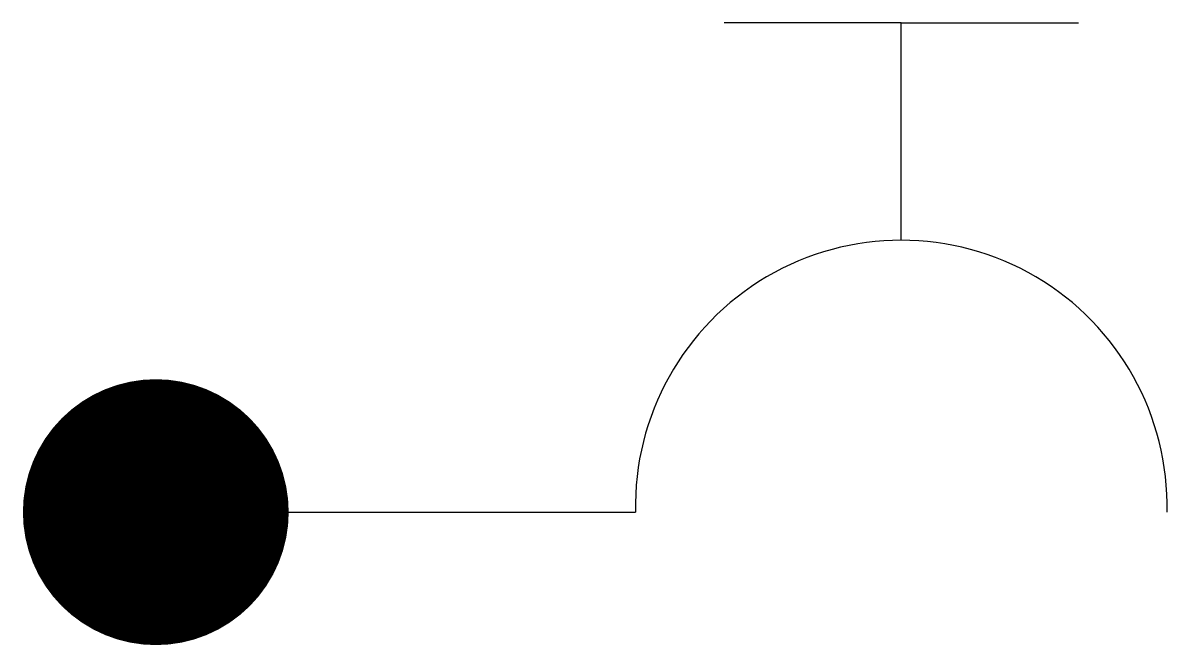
# Model space of a CAD drawing. Header units: millimetres. Extents: x -2887.685 to -2887.225, y 1172.655 to 1172.905.
import ezdxf

# ---------------------------------------------------------------- set-up
doc = ezdxf.new("R2010")
doc.units = ezdxf.units.MM
doc.header["$LTSCALE"] = 10
doc.layers.add('Hds_símbolos', color=2, linetype='Continuous')

msp = doc.modelspace()

# ---------------------------------------------------------------- linework, layer by layer
at = {"layer": 'Hds_símbolos', "color": 2}
for p, q in [((-2887.33168, 1172.9052), (-2887.40297, 1172.9052)), ((-2887.33168, 1172.81779), (-2887.33168, 1172.9052)), ((-2887.33168, 1172.9052), (-2887.26039, 1172.9052)), ((-2887.63153, 1172.70845), (-2887.43858, 1172.70845)), ((-2887.43861, 1172.70845), (-2887.43858, 1172.70845))]:
    msp.add_line(p, q, dxfattribs=at)
at = {"layer": 'Hds_símbolos', "color": 1, "const_width": 0.05347}
msp.add_lwpolyline([(-2887.65826, 1172.70845, 1), (-2887.6048, 1172.70845, 1)], format="xyb", close=True, dxfattribs=at)
at = {"layer": 'Hds_símbolos', "color": 2}
msp.add_arc((-2887.33168, 1172.71086), 0.10693, 358.7082, 181.2918, dxfattribs=at)

doc.saveas('drawing.dxf')
